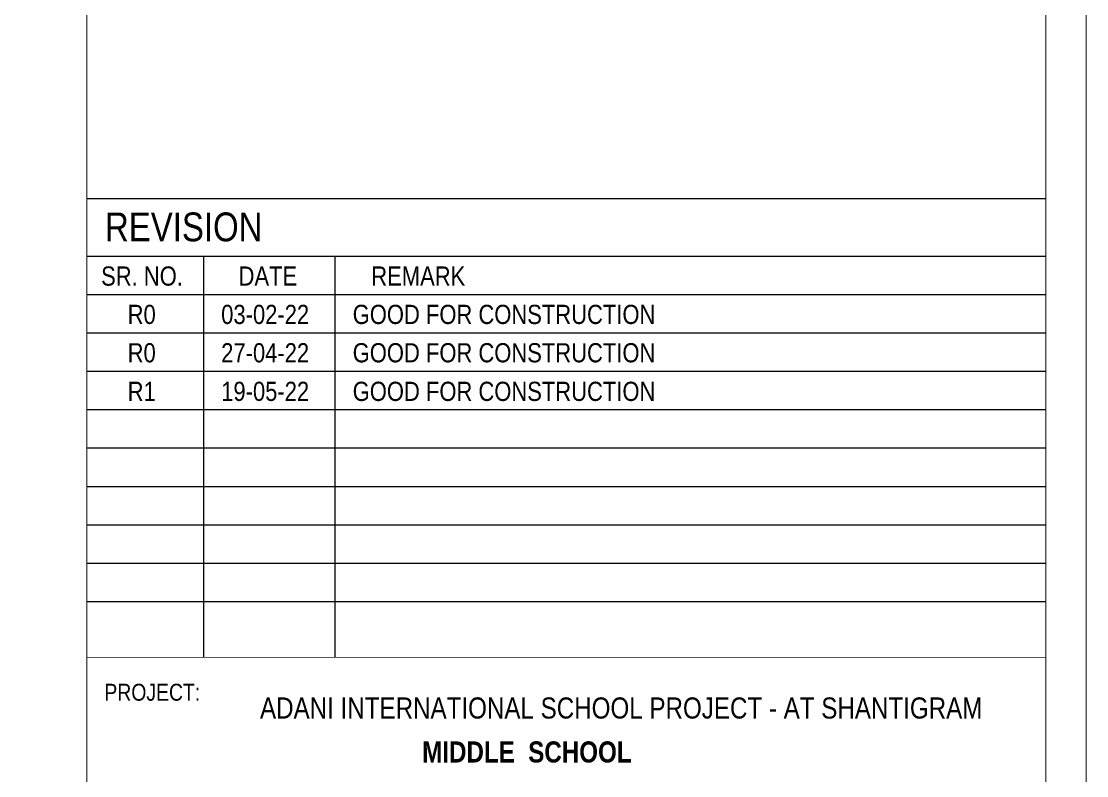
# Model space of a CAD drawing. Header units: millimetres. Extents: x 1112055 to 3390982, y -148532 to 766891.
# Drawn here: x 2451889 to 2464586, y 162729 to 171719 of the extents above; entities that cross this region are included whole.
import ezdxf

# ---------------------------------------------------------------- set-up
doc = ezdxf.new("R2010")
doc.units = ezdxf.units.MM
doc.layers.add('B TITLE BLOCK', color=250, linetype='Continuous', lineweight=0)
doc.layers.add('tb text', color=7, linetype='Continuous', lineweight=13)
doc.layers.add('FORMAT TEXT', color=7, linetype='Continuous')
doc.styles.add('SWINC', font='swissc.ttf')

msp = doc.modelspace()

# ---------------------------------------------------------------- linework, layer by layer
at = {"layer": 'B TITLE BLOCK', "color": 250, "lineweight": 0}
for p, q in [((2464099.8, 169601.8), (2452669.6, 169601.8)), ((2464099.8, 169601.8), (2452669.6, 169601.8)), ((2464099.8, 168916), (2452669.6, 168916)), ((2454059.9, 168916), (2454059.9, 164139.2)), ((2455626.8, 168916), (2455626.8, 164139.2)), ((2464099.8, 168458.8), (2452669.6, 168458.8)), ((2464099.8, 168001.5), (2452669.6, 168001.5)), ((2464099.8, 167544.3), (2452669.6, 167544.3)), ((2464099.8, 167087.1), (2452669.6, 167087.1)), ((2464099.8, 166629.9), (2452669.6, 166629.9)), ((2464099.8, 166172.7), (2452669.6, 166172.7)), ((2464099.8, 165715.5), (2452669.6, 165715.5)), ((2464099.8, 165258.3), (2452669.6, 165258.3)), ((2464099.8, 164801.1), (2452669.6, 164801.1))]:
    msp.add_line(p, q, dxfattribs=at)
at = {"layer": 'B TITLE BLOCK', "color": 1, "const_width": 10.8}
msp.add_lwpolyline([(2464580.5, 198431.1), (2464580.5, 132284.8), (2315983.6, 132284.8), (2315983.6, 198431.1)], close=True, dxfattribs=at)
at = {"layer": 'B TITLE BLOCK', "color": 250, "lineweight": 0}
for points, const_width in [([(2464099.8, 197950.5), (2464099.8, 132765.4), (2316464.3, 132765.4), (2316464.3, 197950.5)], 10.8), ([(2452669.6, 132765.4), (2464099.8, 132765.4), (2464099.8, 197950.5), (2452669.6, 197950.5)], 9.53), ([(2464099.8, 169601.8), (2452669.6, 169601.8), (2452669.6, 164139.2), (2464099.8, 164139.2)], 9.53)]:
    msp.add_lwpolyline(points, close=True, dxfattribs=dict(at, const_width=const_width))

# ---------------------------------------------------------------- texts
at = {"layer": 'FORMAT TEXT', "style": 'SWINC'}
msp.add_text('REVISION', height=342.91, dxfattribs=at).set_placement((2452886.1, 169097.3))
at = {"layer": 'FORMAT TEXT', "lineweight": 15, "style": 'SWINC'}
for s, height, p in [('SR. NO.', 228.61, (2452839.6, 168569)), ('DATE', 228.61, (2454478.3, 168569)), ('REMARK', 228.61, (2456059.8, 168569)), ('R1', 228.61, (2453156.3, 167194.7)), ('19-05-22', 228.61, (2454271, 167194.7)), ('GOOD FOR CONSTRUCTION', 228.605, (2455837.9, 167194.7))]:
    msp.add_text(s, height=height, dxfattribs=at).set_placement(p)
at = {"layer": 'FORMAT TEXT', "color": 252, "lineweight": 15, "style": 'SWINC'}
for s, height, p in [('R0', 228.61, (2453156.3, 168111.7)), ('03-02-22', 228.61, (2454271, 168111.7)), ('GOOD FOR CONSTRUCTION', 228.605, (2455837.9, 168111.7)), ('R0', 228.61, (2453156.3, 167654.5)), ('27-04-22', 228.61, (2454271, 167654.5)), ('GOOD FOR CONSTRUCTION', 228.605, (2455837.9, 167654.5))]:
    msp.add_text(s, height=height, dxfattribs=at).set_placement(p)
at = {"layer": 'tb text', "color": 7, "style": 'SWINC'}
msp.add_text('PROJECT:', height=201.7, dxfattribs=at).set_placement((2452878.7, 163622.1))
at = {"layer": 'tb text', "char_height": 251.466, "width": 16197.201, "attachment_point": 1, "style": 'SWINC'}
for s, insert in [('ADANI INTERNATIONAL SCHOOL PROJECT - AT SHANTIGRAM', (2454733.5, 163661)), ('{\\fSwis721 Cn BT|b1|i0|c0|p34;MIDDLE  SCHOOL}', (2456666.1, 163137.2))]:
    msp.add_mtext(s, dxfattribs=dict(at, insert=insert))

doc.saveas('drawing.dxf')
